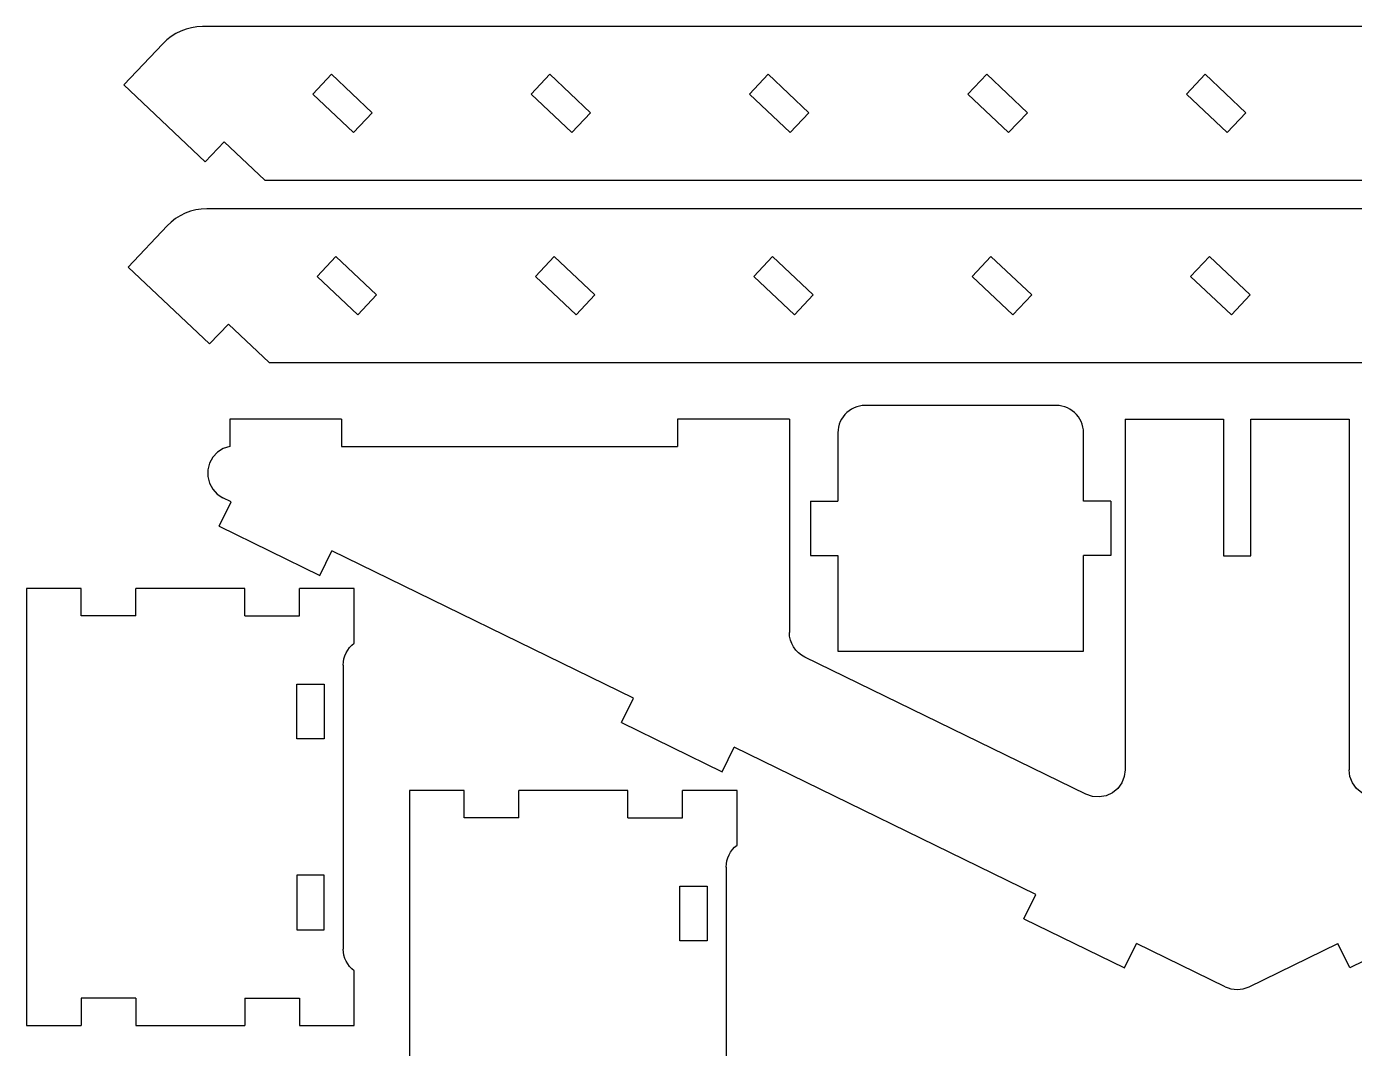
# Model space of a CAD drawing. Header units: millimetres. Extents: x -3928 to -434, y -548 to 1409.
# Drawn here: x -1683.7 to -1440.5, y -128.7 to 58.4 of the extents above; entities that cross this region are included whole.
import ezdxf

# ---------------------------------------------------------------- set-up
doc = ezdxf.new("R2010")
doc.units = ezdxf.units.MM
doc.header["$MEASUREMENT"] = 0
doc.layers.add('layer 1', color=7, linetype='Continuous')

msp = doc.modelspace()

# ---------------------------------------------------------------- linework, layer by layer
at = {"layer": 'layer 1', "color": 1, "lineweight": 25}
for points, knots in [([(-1651.5009, 58.4344), (-1651.5009, 58.4344), (-1652.5169, 58.3826), (-1652.5169, 58.3826), (-1652.5169, 58.3826), (-1652.5169, 58.3826), (-1653.5223, 58.2277), (-1653.5223, 58.2277), (-1653.5223, 58.2277), (-1653.5223, 58.2277), (-1654.5066, 57.972), (-1654.5066, 57.972), (-1654.5066, 57.972), (-1654.5066, 57.972), (-1655.4602, 57.6171), (-1655.4602, 57.6171), (-1655.4602, 57.6171), (-1655.4602, 57.6171), (-1656.3724, 57.1673), (-1656.3724, 57.1673), (-1656.3724, 57.1673), (-1656.3724, 57.1673), (-1657.2346, 56.6272), (-1657.2346, 56.6272), (-1657.2346, 56.6272), (-1657.2346, 56.6272), (-1658.0372, 56.0024), (-1658.0372, 56.0024), (-1658.0372, 56.0024), (-1658.0372, 56.0024), (-1658.7724, 55.2993), (-1658.7724, 55.2993)], [0, 0, 0, 0, 0.11111111, 0.11111111, 0.11111111, 0.11111111, 0.22222222, 0.22222222, 0.22222222, 0.22222222, 0.33333333, 0.33333333, 0.33333333, 0.33333333, 0.44444444, 0.44444444, 0.44444444, 0.44444444, 0.55555556, 0.55555556, 0.55555556, 0.55555556, 0.66666667, 0.66666667, 0.66666667, 0.66666667, 0.77777778, 0.77777778, 0.77777778, 0.77777778, 1, 1, 1, 1]), ([(-1650.7158, 25.0587), (-1650.7158, 25.0587), (-1651.7318, 25.0072), (-1651.7318, 25.0072), (-1651.7318, 25.0072), (-1651.7318, 25.0072), (-1652.7372, 24.8524), (-1652.7372, 24.8524), (-1652.7372, 24.8524), (-1652.7372, 24.8524), (-1653.7218, 24.5966), (-1653.7218, 24.5966), (-1653.7218, 24.5966), (-1653.7218, 24.5966), (-1654.6751, 24.2417), (-1654.6751, 24.2417), (-1654.6751, 24.2417), (-1654.6751, 24.2417), (-1655.5873, 23.7919), (-1655.5873, 23.7919), (-1655.5873, 23.7919), (-1655.5873, 23.7919), (-1656.4495, 23.2518), (-1656.4495, 23.2518), (-1656.4495, 23.2518), (-1656.4495, 23.2518), (-1657.2521, 22.627), (-1657.2521, 22.627), (-1657.2521, 22.627), (-1657.2521, 22.627), (-1657.9873, 21.924), (-1657.9873, 21.924)], [0, 0, 0, 0, 0.11111111, 0.11111111, 0.11111111, 0.11111111, 0.22222222, 0.22222222, 0.22222222, 0.22222222, 0.33333333, 0.33333333, 0.33333333, 0.33333333, 0.44444444, 0.44444444, 0.44444444, 0.44444444, 0.55555556, 0.55555556, 0.55555556, 0.55555556, 0.66666667, 0.66666667, 0.66666667, 0.66666667, 0.77777778, 0.77777778, 0.77777778, 0.77777778, 1, 1, 1, 1]), ([(-1530.1365, -10.9584), (-1530.1365, -10.9584), (-1530.6593, -10.9855), (-1530.6593, -10.9855), (-1530.6593, -10.9855), (-1530.6593, -10.9855), (-1531.1762, -11.0674), (-1531.1762, -11.0674), (-1531.1762, -11.0674), (-1531.1762, -11.0674), (-1531.6817, -11.2028), (-1531.6817, -11.2028), (-1531.6817, -11.2028), (-1531.6817, -11.2028), (-1532.1703, -11.3905), (-1532.1703, -11.3905), (-1532.1703, -11.3905), (-1532.1703, -11.3905), (-1532.6367, -11.6283), (-1532.6367, -11.6283), (-1532.6367, -11.6283), (-1532.6367, -11.6283), (-1533.0755, -11.9133), (-1533.0755, -11.9133), (-1533.0755, -11.9133), (-1533.0755, -11.9133), (-1533.4823, -12.2425), (-1533.4823, -12.2425), (-1533.4823, -12.2425), (-1533.4823, -12.2425), (-1533.8523, -12.6125), (-1533.8523, -12.6125), (-1533.8523, -12.6125), (-1533.8523, -12.6125), (-1534.1815, -13.0193), (-1534.1815, -13.0193), (-1534.1815, -13.0193), (-1534.1815, -13.0193), (-1534.4665, -13.4582), (-1534.4665, -13.4582), (-1534.4665, -13.4582), (-1534.4665, -13.4582), (-1534.7043, -13.9245), (-1534.7043, -13.9245), (-1534.7043, -13.9245), (-1534.7043, -13.9245), (-1534.892, -14.4131), (-1534.892, -14.4131), (-1534.892, -14.4131), (-1534.892, -14.4131), (-1535.0274, -14.9187), (-1535.0274, -14.9187), (-1535.0274, -14.9187), (-1535.0274, -14.9187), (-1535.1093, -15.4355), (-1535.1093, -15.4355), (-1535.1093, -15.4355), (-1535.1093, -15.4355), (-1535.1364, -15.9583), (-1535.1364, -15.9583)], [0, 0, 0, 0, 0.0625, 0.0625, 0.0625, 0.0625, 0.125, 0.125, 0.125, 0.125, 0.1875, 0.1875, 0.1875, 0.1875, 0.25, 0.25, 0.25, 0.25, 0.3125, 0.3125, 0.3125, 0.3125, 0.375, 0.375, 0.375, 0.375, 0.4375, 0.4375, 0.4375, 0.4375, 0.5, 0.5, 0.5, 0.5, 0.5625, 0.5625, 0.5625, 0.5625, 0.625, 0.625, 0.625, 0.625, 0.6875, 0.6875, 0.6875, 0.6875, 0.75, 0.75, 0.75, 0.75, 0.8125, 0.8125, 0.8125, 0.8125, 0.875, 0.875, 0.875, 0.875, 1, 1, 1, 1]), ([(-1490.1365, -15.9583), (-1490.1365, -15.9583), (-1490.164, -15.4355), (-1490.164, -15.4355), (-1490.164, -15.4355), (-1490.164, -15.4355), (-1490.2458, -14.9187), (-1490.2458, -14.9187), (-1490.2458, -14.9187), (-1490.2458, -14.9187), (-1490.3813, -14.4131), (-1490.3813, -14.4131), (-1490.3813, -14.4131), (-1490.3813, -14.4131), (-1490.569, -13.9245), (-1490.569, -13.9245), (-1490.569, -13.9245), (-1490.569, -13.9245), (-1490.8064, -13.4582), (-1490.8064, -13.4582), (-1490.8064, -13.4582), (-1490.8064, -13.4582), (-1491.0914, -13.0193), (-1491.0914, -13.0193), (-1491.0914, -13.0193), (-1491.0914, -13.0193), (-1491.4209, -12.6125), (-1491.4209, -12.6125), (-1491.4209, -12.6125), (-1491.4209, -12.6125), (-1491.791, -12.2425), (-1491.791, -12.2425), (-1491.791, -12.2425), (-1491.791, -12.2425), (-1492.1977, -11.9133), (-1492.1977, -11.9133), (-1492.1977, -11.9133), (-1492.1977, -11.9133), (-1492.6366, -11.6283), (-1492.6366, -11.6283), (-1492.6366, -11.6283), (-1492.6366, -11.6283), (-1493.103, -11.3905), (-1493.103, -11.3905), (-1493.103, -11.3905), (-1493.103, -11.3905), (-1493.5916, -11.2028), (-1493.5916, -11.2028), (-1493.5916, -11.2028), (-1493.5916, -11.2028), (-1494.0971, -11.0674), (-1494.0971, -11.0674), (-1494.0971, -11.0674), (-1494.0971, -11.0674), (-1494.6139, -10.9855), (-1494.6139, -10.9855), (-1494.6139, -10.9855), (-1494.6139, -10.9855), (-1495.1367, -10.9584), (-1495.1367, -10.9584)], [0, 0, 0, 0, 0.0625, 0.0625, 0.0625, 0.0625, 0.125, 0.125, 0.125, 0.125, 0.1875, 0.1875, 0.1875, 0.1875, 0.25, 0.25, 0.25, 0.25, 0.3125, 0.3125, 0.3125, 0.3125, 0.375, 0.375, 0.375, 0.375, 0.4375, 0.4375, 0.4375, 0.4375, 0.5, 0.5, 0.5, 0.5, 0.5625, 0.5625, 0.5625, 0.5625, 0.625, 0.625, 0.625, 0.625, 0.6875, 0.6875, 0.6875, 0.6875, 0.75, 0.75, 0.75, 0.75, 0.8125, 0.8125, 0.8125, 0.8125, 0.875, 0.875, 0.875, 0.875, 1, 1, 1, 1]), ([(-1646.5156, -18.4781), (-1646.5156, -18.4781), (-1647.6967, -18.8675), (-1647.6967, -18.8675), (-1647.6967, -18.8675), (-1647.6967, -18.8675), (-1648.7452, -19.5364), (-1648.7452, -19.5364), (-1648.7452, -19.5364), (-1648.7452, -19.5364), (-1649.5964, -20.4434), (-1649.5964, -20.4434), (-1649.5964, -20.4434), (-1649.5964, -20.4434), (-1650.1972, -21.5324), (-1650.1972, -21.5324), (-1650.1972, -21.5324), (-1650.1972, -21.5324), (-1650.5105, -22.7361), (-1650.5105, -22.7361), (-1650.5105, -22.7361), (-1650.5105, -22.7361), (-1650.5172, -23.98), (-1650.5172, -23.98), (-1650.5172, -23.98), (-1650.5172, -23.98), (-1650.2166, -25.1868), (-1650.2166, -25.1868), (-1650.2166, -25.1868), (-1650.2166, -25.1868), (-1649.6275, -26.2822), (-1649.6275, -26.2822), (-1649.6275, -26.2822), (-1649.6275, -26.2822), (-1648.7864, -27.1984), (-1648.7864, -27.1984), (-1648.7864, -27.1984), (-1648.7864, -27.1984), (-1647.745, -27.8785), (-1647.745, -27.8785)], [0, 0, 0, 0, 0.09090909, 0.09090909, 0.09090909, 0.09090909, 0.18181818, 0.18181818, 0.18181818, 0.18181818, 0.27272727, 0.27272727, 0.27272727, 0.27272727, 0.36363636, 0.36363636, 0.36363636, 0.36363636, 0.45454545, 0.45454545, 0.45454545, 0.45454545, 0.54545455, 0.54545455, 0.54545455, 0.54545455, 0.63636364, 0.63636364, 0.63636364, 0.63636364, 0.72727273, 0.72727273, 0.72727273, 0.72727273, 0.81818182, 0.81818182, 0.81818182, 0.81818182, 1, 1, 1, 1]), ([(-1541.2076, -57.0388), (-1541.2076, -57.0388), (-1541.8119, -56.6899), (-1541.8119, -56.6899), (-1541.8119, -56.6899), (-1541.8119, -56.6899), (-1542.3615, -56.2606), (-1542.3615, -56.2606), (-1542.3615, -56.2606), (-1542.3615, -56.2606), (-1542.8459, -55.7589), (-1542.8459, -55.7589), (-1542.8459, -55.7589), (-1542.8459, -55.7589), (-1543.2558, -55.1945), (-1543.2558, -55.1945), (-1543.2558, -55.1945), (-1543.2558, -55.1945), (-1543.5832, -54.5785), (-1543.5832, -54.5785), (-1543.5832, -54.5785), (-1543.5832, -54.5785), (-1543.822, -53.9231), (-1543.822, -53.9231), (-1543.822, -53.9231), (-1543.822, -53.9231), (-1543.967, -53.2408), (-1543.967, -53.2408), (-1543.967, -53.2408), (-1543.967, -53.2408), (-1544.0157, -52.5451), (-1544.0157, -52.5451)], [0, 0, 0, 0, 0.11111111, 0.11111111, 0.11111111, 0.11111111, 0.22222222, 0.22222222, 0.22222222, 0.22222222, 0.33333333, 0.33333333, 0.33333333, 0.33333333, 0.44444444, 0.44444444, 0.44444444, 0.44444444, 0.55555556, 0.55555556, 0.55555556, 0.55555556, 0.66666667, 0.66666667, 0.66666667, 0.66666667, 0.77777778, 0.77777778, 0.77777778, 0.77777778, 1, 1, 1, 1]), ([(-1625.7214, -58.512), (-1625.7214, -58.512), (-1625.6879, -57.9338), (-1625.6879, -57.9338), (-1625.6879, -57.9338), (-1625.6879, -57.9338), (-1625.5877, -57.3634), (-1625.5877, -57.3634), (-1625.5877, -57.3634), (-1625.5877, -57.3634), (-1625.4222, -56.8081), (-1625.4222, -56.8081), (-1625.4222, -56.8081), (-1625.4222, -56.8081), (-1625.1936, -56.2757), (-1625.1936, -56.2757), (-1625.1936, -56.2757), (-1625.1936, -56.2757), (-1624.905, -55.7737), (-1624.905, -55.7737), (-1624.905, -55.7737), (-1624.905, -55.7737), (-1624.5604, -55.3081), (-1624.5604, -55.3081), (-1624.5604, -55.3081), (-1624.5604, -55.3081), (-1624.1639, -54.8858), (-1624.1639, -54.8858), (-1624.1639, -54.8858), (-1624.1639, -54.8858), (-1623.7215, -54.5119), (-1623.7215, -54.5119)], [0, 0, 0, 0, 0.11111111, 0.11111111, 0.11111111, 0.11111111, 0.22222222, 0.22222222, 0.22222222, 0.22222222, 0.33333333, 0.33333333, 0.33333333, 0.33333333, 0.44444444, 0.44444444, 0.44444444, 0.44444444, 0.55555556, 0.55555556, 0.55555556, 0.55555556, 0.66666667, 0.66666667, 0.66666667, 0.66666667, 0.77777778, 0.77777778, 0.77777778, 0.77777778, 1, 1, 1, 1]), ([(-1482.5156, -77.6668), (-1482.5156, -77.6668), (-1482.6747, -78.9188), (-1482.6747, -78.9188), (-1482.6747, -78.9188), (-1482.6747, -78.9188), (-1483.1425, -80.091), (-1483.1425, -80.091), (-1483.1425, -80.091), (-1483.1425, -80.091), (-1483.8886, -81.1088), (-1483.8886, -81.1088), (-1483.8886, -81.1088), (-1483.8886, -81.1088), (-1484.8661, -81.9071), (-1484.8661, -81.9071), (-1484.8661, -81.9071), (-1484.8661, -81.9071), (-1486.0123, -82.4356), (-1486.0123, -82.4356), (-1486.0123, -82.4356), (-1486.0123, -82.4356), (-1487.2541, -82.66), (-1487.2541, -82.66), (-1487.2541, -82.66), (-1487.2541, -82.66), (-1488.5124, -82.5665), (-1488.5124, -82.5665), (-1488.5124, -82.5665), (-1488.5124, -82.5665), (-1489.7077, -82.1608), (-1489.7077, -82.1608)], [0, 0, 0, 0, 0.11111111, 0.11111111, 0.11111111, 0.11111111, 0.22222222, 0.22222222, 0.22222222, 0.22222222, 0.33333333, 0.33333333, 0.33333333, 0.33333333, 0.44444444, 0.44444444, 0.44444444, 0.44444444, 0.55555556, 0.55555556, 0.55555556, 0.55555556, 0.66666667, 0.66666667, 0.66666667, 0.66666667, 0.77777778, 0.77777778, 0.77777778, 0.77777778, 1, 1, 1, 1]), ([(-1434.3234, -82.1608), (-1434.3234, -82.1608), (-1435.5186, -82.5665), (-1435.5186, -82.5665), (-1435.5186, -82.5665), (-1435.5186, -82.5665), (-1436.777, -82.66), (-1436.777, -82.66), (-1436.777, -82.66), (-1436.777, -82.66), (-1438.0191, -82.4356), (-1438.0191, -82.4356), (-1438.0191, -82.4356), (-1438.0191, -82.4356), (-1439.1649, -81.9071), (-1439.1649, -81.9071), (-1439.1649, -81.9071), (-1439.1649, -81.9071), (-1440.1425, -81.1088), (-1440.1425, -81.1088), (-1440.1425, -81.1088), (-1440.1425, -81.1088), (-1440.8886, -80.091), (-1440.8886, -80.091), (-1440.8886, -80.091), (-1440.8886, -80.091), (-1441.3564, -78.9188), (-1441.3564, -78.9188), (-1441.3564, -78.9188), (-1441.3564, -78.9188), (-1441.5155, -77.6668), (-1441.5155, -77.6668)], [0, 0, 0, 0, 0.11111111, 0.11111111, 0.11111111, 0.11111111, 0.22222222, 0.22222222, 0.22222222, 0.22222222, 0.33333333, 0.33333333, 0.33333333, 0.33333333, 0.44444444, 0.44444444, 0.44444444, 0.44444444, 0.55555556, 0.55555556, 0.55555556, 0.55555556, 0.66666667, 0.66666667, 0.66666667, 0.66666667, 0.77777778, 0.77777778, 0.77777778, 0.77777778, 1, 1, 1, 1]), ([(-1555.5951, -95.4912), (-1555.5951, -95.4912), (-1555.5616, -94.913), (-1555.5616, -94.913), (-1555.5616, -94.913), (-1555.5616, -94.913), (-1555.4614, -94.3425), (-1555.4614, -94.3425), (-1555.4614, -94.3425), (-1555.4614, -94.3425), (-1555.296, -93.7873), (-1555.296, -93.7873), (-1555.296, -93.7873), (-1555.296, -93.7873), (-1555.0674, -93.2549), (-1555.0674, -93.2549), (-1555.0674, -93.2549), (-1555.0674, -93.2549), (-1554.7788, -92.7529), (-1554.7788, -92.7529), (-1554.7788, -92.7529), (-1554.7788, -92.7529), (-1554.4341, -92.2872), (-1554.4341, -92.2872), (-1554.4341, -92.2872), (-1554.4341, -92.2872), (-1554.0376, -91.865), (-1554.0376, -91.865), (-1554.0376, -91.865), (-1554.0376, -91.865), (-1553.5952, -91.491), (-1553.5952, -91.491)], [0, 0, 0, 0, 0.11111111, 0.11111111, 0.11111111, 0.11111111, 0.22222222, 0.22222222, 0.22222222, 0.22222222, 0.33333333, 0.33333333, 0.33333333, 0.33333333, 0.44444444, 0.44444444, 0.44444444, 0.44444444, 0.55555556, 0.55555556, 0.55555556, 0.55555556, 0.66666667, 0.66666667, 0.66666667, 0.66666667, 0.77777778, 0.77777778, 0.77777778, 0.77777778, 1, 1, 1, 1]), ([(-1623.7215, -114.5118), (-1623.7215, -114.5118), (-1624.1639, -114.1379), (-1624.1639, -114.1379), (-1624.1639, -114.1379), (-1624.1639, -114.1379), (-1624.5604, -113.7156), (-1624.5604, -113.7156), (-1624.5604, -113.7156), (-1624.5604, -113.7156), (-1624.905, -113.25), (-1624.905, -113.25), (-1624.905, -113.25), (-1624.905, -113.25), (-1625.1936, -112.748), (-1625.1936, -112.748), (-1625.1936, -112.748), (-1625.1936, -112.748), (-1625.4222, -112.2156), (-1625.4222, -112.2156), (-1625.4222, -112.2156), (-1625.4222, -112.2156), (-1625.5877, -111.6607), (-1625.5877, -111.6607), (-1625.5877, -111.6607), (-1625.5877, -111.6607), (-1625.6879, -111.0903), (-1625.6879, -111.0903), (-1625.6879, -111.0903), (-1625.6879, -111.0903), (-1625.7214, -110.5117), (-1625.7214, -110.5117)], [0, 0, 0, 0, 0.11111111, 0.11111111, 0.11111111, 0.11111111, 0.22222222, 0.22222222, 0.22222222, 0.22222222, 0.33333333, 0.33333333, 0.33333333, 0.33333333, 0.44444444, 0.44444444, 0.44444444, 0.44444444, 0.55555556, 0.55555556, 0.55555556, 0.55555556, 0.66666667, 0.66666667, 0.66666667, 0.66666667, 0.77777778, 0.77777778, 0.77777778, 0.77777778, 1, 1, 1, 1]), ([(-1464.2075, -117.4089), (-1464.2075, -117.4089), (-1463.6847, -117.628), (-1463.6847, -117.628), (-1463.6847, -117.628), (-1463.6847, -117.628), (-1463.1403, -117.7868), (-1463.1403, -117.7868), (-1463.1403, -117.7868), (-1463.1403, -117.7868), (-1462.5815, -117.8827), (-1462.5815, -117.8827), (-1462.5815, -117.8827), (-1462.5815, -117.8827), (-1462.0157, -117.9148), (-1462.0157, -117.9148), (-1462.0157, -117.9148), (-1462.0157, -117.9148), (-1461.4495, -117.8827), (-1461.4495, -117.8827), (-1461.4495, -117.8827), (-1461.4495, -117.8827), (-1460.8907, -117.7868), (-1460.8907, -117.7868), (-1460.8907, -117.7868), (-1460.8907, -117.7868), (-1460.3463, -117.628), (-1460.3463, -117.628), (-1460.3463, -117.628), (-1460.3463, -117.628), (-1459.8235, -117.4089), (-1459.8235, -117.4089)], [0, 0, 0, 0, 0.11111111, 0.11111111, 0.11111111, 0.11111111, 0.22222222, 0.22222222, 0.22222222, 0.22222222, 0.33333333, 0.33333333, 0.33333333, 0.33333333, 0.44444444, 0.44444444, 0.44444444, 0.44444444, 0.55555556, 0.55555556, 0.55555556, 0.55555556, 0.66666667, 0.66666667, 0.66666667, 0.66666667, 0.77777778, 0.77777778, 0.77777778, 0.77777778, 1, 1, 1, 1])]:
    msp.add_open_spline(points, degree=3, knots=knots, dxfattribs=at)
for points in [[(-1378.5787, 58.4344), (-1378.5787, 58.4344), (-1651.5009, 58.4344), (-1651.5009, 58.4344)], [(-1665.8886, 47.7619), (-1665.8886, 47.7619), (-1658.7724, 55.2993), (-1658.7724, 55.2993)], [(-1627.8803, 49.6972), (-1627.8803, 49.6972), (-1631.3129, 46.0615), (-1631.3129, 46.0615)], [(-1620.4272, 42.6603), (-1620.4272, 42.6603), (-1627.8803, 49.6972), (-1627.8803, 49.6972)], [(-1587.8803, 49.6972), (-1587.8803, 49.6972), (-1591.3128, 46.0615), (-1591.3128, 46.0615)], [(-1580.4271, 42.6603), (-1580.4271, 42.6603), (-1587.8803, 49.6972), (-1587.8803, 49.6972)], [(-1547.8802, 49.6972), (-1547.8802, 49.6972), (-1551.3127, 46.0615), (-1551.3127, 46.0615)], [(-1540.4271, 42.6603), (-1540.4271, 42.6603), (-1547.8802, 49.6972), (-1547.8802, 49.6972)], [(-1507.8802, 49.6972), (-1507.8802, 49.6972), (-1511.3127, 46.0615), (-1511.3127, 46.0615)], [(-1500.427, 42.6603), (-1500.427, 42.6603), (-1507.8802, 49.6972), (-1507.8802, 49.6972)], [(-1467.8801, 49.6972), (-1467.8801, 49.6972), (-1471.3126, 46.0615), (-1471.3126, 46.0615)], [(-1460.4273, 42.6603), (-1460.4273, 42.6603), (-1467.8801, 49.6972), (-1467.8801, 49.6972)], [(-1650.9823, 33.6885), (-1650.9823, 33.6885), (-1665.8886, 47.7619), (-1665.8886, 47.7619)], [(-1631.3129, 46.0615), (-1631.3129, 46.0615), (-1623.8597, 39.0246), (-1623.8597, 39.0246)], [(-1591.3128, 46.0615), (-1591.3128, 46.0615), (-1583.8597, 39.0246), (-1583.8597, 39.0246)], [(-1551.3127, 46.0615), (-1551.3127, 46.0615), (-1543.8596, 39.0246), (-1543.8596, 39.0246)], [(-1511.3127, 46.0615), (-1511.3127, 46.0615), (-1503.8596, 39.0246), (-1503.8596, 39.0246)], [(-1471.3126, 46.0615), (-1471.3126, 46.0615), (-1463.8598, 39.0246), (-1463.8598, 39.0246)], [(-1623.8597, 39.0246), (-1623.8597, 39.0246), (-1620.4272, 42.6603), (-1620.4272, 42.6603)], [(-1583.8597, 39.0246), (-1583.8597, 39.0246), (-1580.4271, 42.6603), (-1580.4271, 42.6603)], [(-1543.8596, 39.0246), (-1543.8596, 39.0246), (-1540.4271, 42.6603), (-1540.4271, 42.6603)], [(-1503.8596, 39.0246), (-1503.8596, 39.0246), (-1500.427, 42.6603), (-1500.427, 42.6603)], [(-1463.8598, 39.0246), (-1463.8598, 39.0246), (-1460.4273, 42.6603), (-1460.4273, 42.6603)], [(-1650.9823, 33.6885), (-1650.9823, 33.6885), (-1647.5498, 37.3242), (-1647.5498, 37.3242)], [(-1647.5498, 37.3242), (-1647.5498, 37.3242), (-1640.097, 30.2874), (-1640.097, 30.2874)], [(-1640.097, 30.2874), (-1640.097, 30.2874), (-1367.1748, 30.2874), (-1367.1748, 30.2874)], [(-1377.7936, 25.0587), (-1377.7936, 25.0587), (-1650.7158, 25.0587), (-1650.7158, 25.0587)], [(-1665.1035, 14.3865), (-1665.1035, 14.3865), (-1657.9873, 21.924), (-1657.9873, 21.924)], [(-1627.0952, 16.3218), (-1627.0952, 16.3218), (-1630.5278, 12.6861), (-1630.5278, 12.6861)], [(-1619.6421, 9.285), (-1619.6421, 9.285), (-1627.0952, 16.3218), (-1627.0952, 16.3218)], [(-1587.0952, 16.3218), (-1587.0952, 16.3218), (-1590.5277, 12.6861), (-1590.5277, 12.6861)], [(-1579.642, 9.285), (-1579.642, 9.285), (-1587.0952, 16.3218), (-1587.0952, 16.3218)], [(-1547.0951, 16.3218), (-1547.0951, 16.3218), (-1550.5276, 12.6861), (-1550.5276, 12.6861)], [(-1539.642, 9.285), (-1539.642, 9.285), (-1547.0951, 16.3218), (-1547.0951, 16.3218)], [(-1507.0951, 16.3218), (-1507.0951, 16.3218), (-1510.5276, 12.6861), (-1510.5276, 12.6861)], [(-1499.6423, 9.285), (-1499.6423, 9.285), (-1507.0951, 16.3218), (-1507.0951, 16.3218)], [(-1467.095, 16.3218), (-1467.095, 16.3218), (-1470.5275, 12.6861), (-1470.5275, 12.6861)], [(-1459.6422, 9.285), (-1459.6422, 9.285), (-1467.095, 16.3218), (-1467.095, 16.3218)], [(-1650.1976, 0.3131), (-1650.1976, 0.3131), (-1665.1035, 14.3865), (-1665.1035, 14.3865)], [(-1630.5278, 12.6861), (-1630.5278, 12.6861), (-1623.0746, 5.6493), (-1623.0746, 5.6493)], [(-1590.5277, 12.6861), (-1590.5277, 12.6861), (-1583.0746, 5.6493), (-1583.0746, 5.6493)], [(-1550.5276, 12.6861), (-1550.5276, 12.6861), (-1543.0745, 5.6493), (-1543.0745, 5.6493)], [(-1510.5276, 12.6861), (-1510.5276, 12.6861), (-1503.0748, 5.6493), (-1503.0748, 5.6493)], [(-1470.5275, 12.6861), (-1470.5275, 12.6861), (-1463.0747, 5.6493), (-1463.0747, 5.6493)], [(-1623.0746, 5.6493), (-1623.0746, 5.6493), (-1619.6421, 9.285), (-1619.6421, 9.285)], [(-1583.0746, 5.6493), (-1583.0746, 5.6493), (-1579.642, 9.285), (-1579.642, 9.285)], [(-1543.0745, 5.6493), (-1543.0745, 5.6493), (-1539.642, 9.285), (-1539.642, 9.285)], [(-1503.0748, 5.6493), (-1503.0748, 5.6493), (-1499.6423, 9.285), (-1499.6423, 9.285)], [(-1463.0747, 5.6493), (-1463.0747, 5.6493), (-1459.6422, 9.285), (-1459.6422, 9.285)], [(-1650.1976, 0.3131), (-1650.1976, 0.3131), (-1646.7651, 3.9489), (-1646.7651, 3.9489)], [(-1646.7651, 3.9489), (-1646.7651, 3.9489), (-1639.3119, -3.088), (-1639.3119, -3.088)], [(-1639.3119, -3.088), (-1639.3119, -3.088), (-1366.3897, -3.088), (-1366.3897, -3.088)], [(-1495.1367, -10.9584), (-1495.1367, -10.9584), (-1530.1365, -10.9584), (-1530.1365, -10.9584)], [(-1646.5156, -13.4781), (-1646.5156, -13.4781), (-1646.5156, -18.4781), (-1646.5156, -18.4781)], [(-1626.0153, -13.4781), (-1626.0153, -13.4781), (-1646.5156, -13.4781), (-1646.5156, -13.4781)], [(-1626.0153, -13.4781), (-1626.0153, -13.4781), (-1626.0153, -18.4781), (-1626.0153, -18.4781)], [(-1564.5156, -13.4781), (-1564.5156, -13.4781), (-1564.5156, -18.4781), (-1564.5156, -18.4781)], [(-1544.0157, -13.4781), (-1544.0157, -13.4781), (-1564.5156, -13.4781), (-1564.5156, -13.4781)], [(-1544.0157, -13.4781), (-1544.0157, -13.4781), (-1544.0157, -52.5451), (-1544.0157, -52.5451)], [(-1482.5156, -13.4781), (-1482.5156, -13.4781), (-1482.5156, -77.6668), (-1482.5156, -77.6668)], [(-1482.5156, -13.4781), (-1482.5156, -13.4781), (-1464.5154, -13.4781), (-1464.5154, -13.4781)], [(-1464.5154, -13.4781), (-1464.5154, -13.4781), (-1464.5154, -38.4781), (-1464.5154, -38.4781)], [(-1459.5155, -38.4781), (-1459.5155, -38.4781), (-1459.5155, -13.4781), (-1459.5155, -13.4781)], [(-1459.5155, -13.4781), (-1459.5155, -13.4781), (-1441.5155, -13.4781), (-1441.5155, -13.4781)], [(-1441.5155, -13.4781), (-1441.5155, -13.4781), (-1441.5155, -77.6668), (-1441.5155, -77.6668)], [(-1535.1364, -15.9583), (-1535.1364, -15.9583), (-1535.1364, -28.4583), (-1535.1364, -28.4583)], [(-1490.1365, -28.4583), (-1490.1365, -28.4583), (-1490.1365, -15.9583), (-1490.1365, -15.9583)], [(-1626.0153, -18.4781), (-1626.0153, -18.4781), (-1564.5156, -18.4781), (-1564.5156, -18.4781)], [(-1648.4552, -33.0951), (-1648.4552, -33.0951), (-1646.263, -28.6014), (-1646.263, -28.6014)], [(-1646.263, -28.6014), (-1646.263, -28.6014), (-1647.745, -27.8785), (-1647.745, -27.8785)], [(-1540.1367, -28.4583), (-1540.1367, -28.4583), (-1540.1367, -38.4581), (-1540.1367, -38.4581)], [(-1540.1367, -28.4583), (-1540.1367, -28.4583), (-1535.1364, -28.4583), (-1535.1364, -28.4583)], [(-1485.1365, -28.4583), (-1485.1365, -28.4583), (-1490.1365, -28.4583), (-1490.1365, -28.4583)], [(-1485.1365, -28.4583), (-1485.1365, -28.4583), (-1485.1365, -38.4581), (-1485.1365, -38.4581)], [(-1648.4552, -33.0951), (-1648.4552, -33.0951), (-1630.0303, -42.0828), (-1630.0303, -42.0828)], [(-1630.0303, -42.0828), (-1630.0303, -42.0828), (-1627.8382, -37.5891), (-1627.8382, -37.5891)], [(-1572.5639, -64.5519), (-1572.5639, -64.5519), (-1627.8382, -37.5891), (-1627.8382, -37.5891)], [(-1540.1367, -38.4581), (-1540.1367, -38.4581), (-1535.1364, -38.4581), (-1535.1364, -38.4581)], [(-1535.1364, -38.4581), (-1535.1364, -38.4581), (-1535.1364, -55.9583), (-1535.1364, -55.9583)], [(-1485.1365, -38.4581), (-1485.1365, -38.4581), (-1490.1365, -38.4581), (-1490.1365, -38.4581)], [(-1490.1365, -55.9583), (-1490.1365, -55.9583), (-1490.1365, -38.4581), (-1490.1365, -38.4581)], [(-1464.5154, -38.4781), (-1464.5154, -38.4781), (-1459.5155, -38.4781), (-1459.5155, -38.4781)], [(-1683.7216, -44.512), (-1683.7216, -44.512), (-1683.7216, -124.5117), (-1683.7216, -124.5117)], [(-1673.7214, -44.512), (-1673.7214, -44.512), (-1683.7216, -44.512), (-1683.7216, -44.512)], [(-1673.7214, -49.5119), (-1673.7214, -49.5119), (-1673.7214, -44.512), (-1673.7214, -44.512)], [(-1663.7215, -49.5119), (-1663.7215, -49.5119), (-1663.7215, -44.512), (-1663.7215, -44.512)], [(-1643.7215, -44.512), (-1643.7215, -44.512), (-1663.7215, -44.512), (-1663.7215, -44.512)], [(-1643.7215, -49.5119), (-1643.7215, -49.5119), (-1643.7215, -44.512), (-1643.7215, -44.512)], [(-1633.7217, -49.5119), (-1633.7217, -49.5119), (-1633.7217, -44.512), (-1633.7217, -44.512)], [(-1623.7215, -44.512), (-1623.7215, -44.512), (-1633.7217, -44.512), (-1633.7217, -44.512)], [(-1623.7215, -54.5119), (-1623.7215, -54.5119), (-1623.7215, -44.512), (-1623.7215, -44.512)], [(-1663.7215, -49.5119), (-1663.7215, -49.5119), (-1673.7214, -49.5119), (-1673.7214, -49.5119)], [(-1643.7215, -49.5119), (-1643.7215, -49.5119), (-1633.7217, -49.5119), (-1633.7217, -49.5119)], [(-1489.7077, -82.1608), (-1489.7077, -82.1608), (-1541.2076, -57.0388), (-1541.2076, -57.0388)], [(-1535.1364, -55.9583), (-1535.1364, -55.9583), (-1490.1365, -55.9583), (-1490.1365, -55.9583)], [(-1625.7214, -58.512), (-1625.7214, -58.512), (-1625.7214, -110.5117), (-1625.7214, -110.5117)], [(-1634.2216, -62.0119), (-1634.2216, -62.0119), (-1629.2216, -62.0119), (-1629.2216, -62.0119)], [(-1634.2216, -72.012), (-1634.2216, -72.012), (-1634.2216, -62.0119), (-1634.2216, -62.0119)], [(-1629.2216, -62.0119), (-1629.2216, -62.0119), (-1629.2216, -72.012), (-1629.2216, -72.012)], [(-1574.756, -69.0459), (-1574.756, -69.0459), (-1572.5639, -64.5519), (-1572.5639, -64.5519)], [(-1574.756, -69.0459), (-1574.756, -69.0459), (-1556.3315, -78.0336), (-1556.3315, -78.0336)], [(-1629.2216, -72.012), (-1629.2216, -72.012), (-1634.2216, -72.012), (-1634.2216, -72.012)], [(-1556.3315, -78.0336), (-1556.3315, -78.0336), (-1554.1393, -73.5396), (-1554.1393, -73.5396)], [(-1498.8651, -100.5028), (-1498.8651, -100.5028), (-1554.1393, -73.5396), (-1554.1393, -73.5396)], [(-1613.5953, -81.4912), (-1613.5953, -81.4912), (-1613.5953, -161.491), (-1613.5953, -161.491)], [(-1603.5951, -81.4912), (-1603.5951, -81.4912), (-1613.5953, -81.4912), (-1613.5953, -81.4912)], [(-1603.5951, -86.4911), (-1603.5951, -86.4911), (-1603.5951, -81.4912), (-1603.5951, -81.4912)], [(-1593.5953, -86.4911), (-1593.5953, -86.4911), (-1593.5953, -81.4912), (-1593.5953, -81.4912)], [(-1573.5953, -81.4912), (-1573.5953, -81.4912), (-1593.5953, -81.4912), (-1593.5953, -81.4912)], [(-1573.5953, -86.4911), (-1573.5953, -86.4911), (-1573.5953, -81.4912), (-1573.5953, -81.4912)], [(-1563.5951, -86.4911), (-1563.5951, -86.4911), (-1563.5951, -81.4912), (-1563.5951, -81.4912)], [(-1553.5952, -81.4912), (-1553.5952, -81.4912), (-1563.5951, -81.4912), (-1563.5951, -81.4912)], [(-1553.5952, -91.491), (-1553.5952, -91.491), (-1553.5952, -81.4912), (-1553.5952, -81.4912)], [(-1593.5953, -86.4911), (-1593.5953, -86.4911), (-1603.5951, -86.4911), (-1603.5951, -86.4911)], [(-1573.5953, -86.4911), (-1573.5953, -86.4911), (-1563.5951, -86.4911), (-1563.5951, -86.4911)], [(-1629.2216, -97.012), (-1629.2216, -97.012), (-1634.2216, -97.012), (-1634.2216, -97.012)], [(-1634.2216, -97.012), (-1634.2216, -97.012), (-1634.2216, -107.0118), (-1634.2216, -107.0118)], [(-1629.2216, -107.0118), (-1629.2216, -107.0118), (-1629.2216, -97.012), (-1629.2216, -97.012)], [(-1555.5951, -95.4912), (-1555.5951, -95.4912), (-1555.5951, -147.491), (-1555.5951, -147.491)], [(-1564.0953, -98.9911), (-1564.0953, -98.9911), (-1559.0954, -98.9911), (-1559.0954, -98.9911)], [(-1564.0953, -108.9913), (-1564.0953, -108.9913), (-1564.0953, -98.9911), (-1564.0953, -98.9911)], [(-1559.0954, -98.9911), (-1559.0954, -98.9911), (-1559.0954, -108.9913), (-1559.0954, -108.9913)], [(-1501.0572, -104.9965), (-1501.0572, -104.9965), (-1498.8651, -100.5028), (-1498.8651, -100.5028)], [(-1501.0572, -104.9965), (-1501.0572, -104.9965), (-1482.6323, -113.9842), (-1482.6323, -113.9842)], [(-1422.9738, -104.9965), (-1422.9738, -104.9965), (-1441.3987, -113.9842), (-1441.3987, -113.9842)], [(-1634.2216, -107.0118), (-1634.2216, -107.0118), (-1629.2216, -107.0118), (-1629.2216, -107.0118)], [(-1559.0954, -108.9913), (-1559.0954, -108.9913), (-1564.0953, -108.9913), (-1564.0953, -108.9913)], [(-1482.6323, -113.9842), (-1482.6323, -113.9842), (-1480.4402, -109.4905), (-1480.4402, -109.4905)], [(-1464.2075, -117.4089), (-1464.2075, -117.4089), (-1480.4402, -109.4905), (-1480.4402, -109.4905)], [(-1459.8235, -117.4089), (-1459.8235, -117.4089), (-1443.5909, -109.4905), (-1443.5909, -109.4905)], [(-1441.3987, -113.9842), (-1441.3987, -113.9842), (-1443.5909, -109.4905), (-1443.5909, -109.4905)], [(-1623.7215, -124.5117), (-1623.7215, -124.5117), (-1623.7215, -114.5118), (-1623.7215, -114.5118)], [(-1663.7215, -119.5118), (-1663.7215, -119.5118), (-1673.7214, -119.5118), (-1673.7214, -119.5118)], [(-1673.7214, -119.5118), (-1673.7214, -119.5118), (-1673.7214, -124.5117), (-1673.7214, -124.5117)], [(-1663.7215, -119.5118), (-1663.7215, -119.5118), (-1663.7215, -124.5117), (-1663.7215, -124.5117)], [(-1643.7215, -119.5118), (-1643.7215, -119.5118), (-1633.7217, -119.5118), (-1633.7217, -119.5118)], [(-1643.7215, -119.5118), (-1643.7215, -119.5118), (-1643.7215, -124.5117), (-1643.7215, -124.5117)], [(-1633.7217, -119.5118), (-1633.7217, -119.5118), (-1633.7217, -124.5117), (-1633.7217, -124.5117)], [(-1683.7216, -124.5117), (-1683.7216, -124.5117), (-1673.7214, -124.5117), (-1673.7214, -124.5117)], [(-1663.7215, -124.5117), (-1663.7215, -124.5117), (-1643.7215, -124.5117), (-1643.7215, -124.5117)], [(-1633.7217, -124.5117), (-1633.7217, -124.5117), (-1623.7215, -124.5117), (-1623.7215, -124.5117)]]:
    msp.add_open_spline(points, degree=3, dxfattribs=at)

doc.saveas('drawing.dxf')
